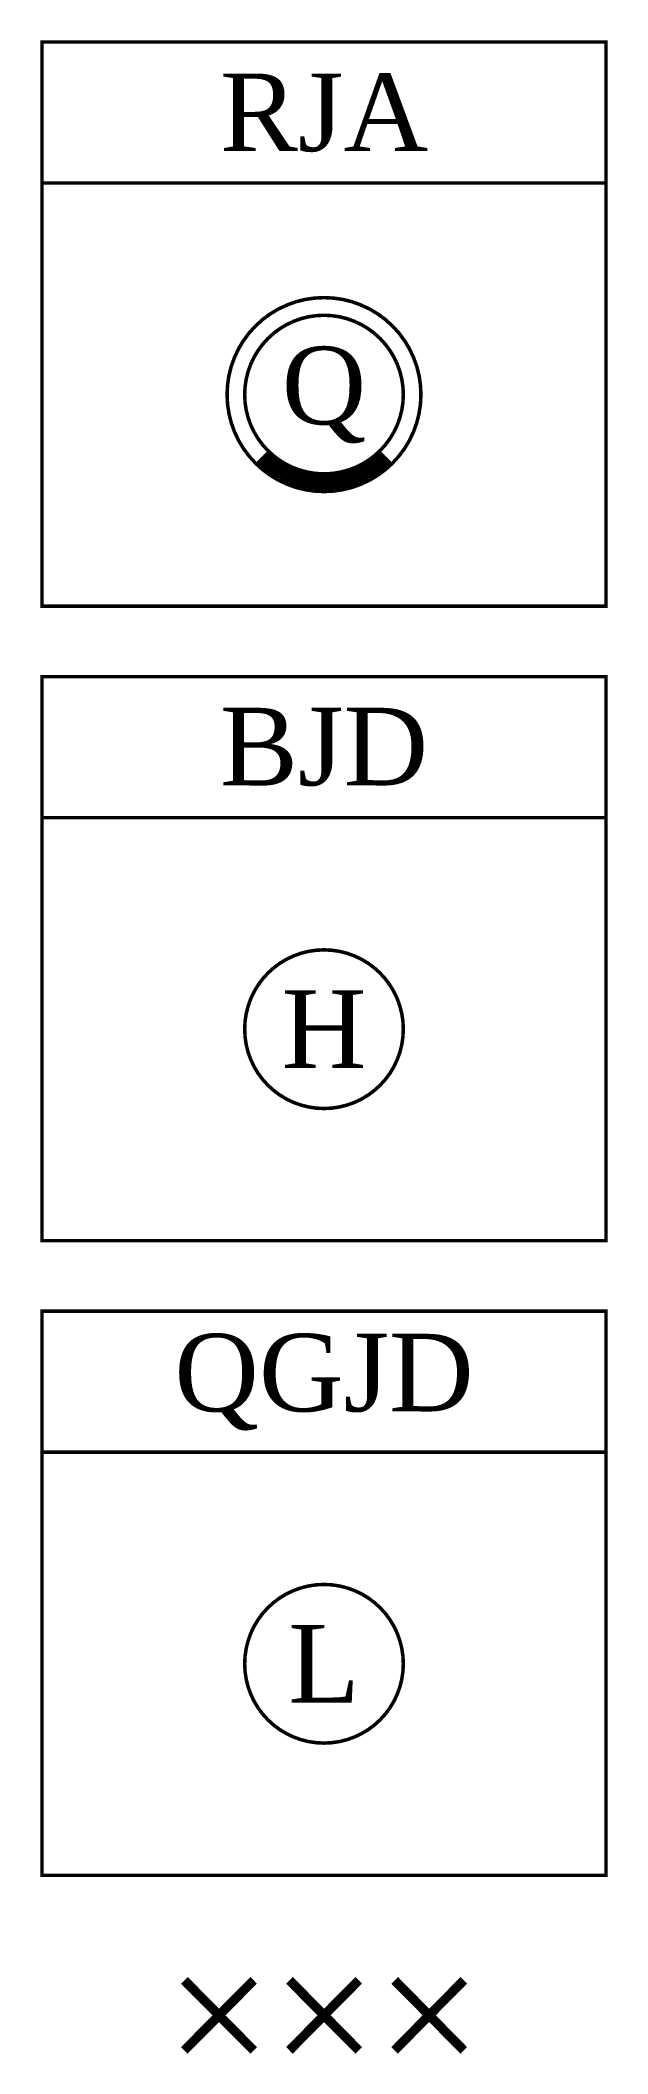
# Model space of a CAD drawing. Header units: millimetres. Extents: x -8.1 to 8.1, y -57.1 to 0.1.
import ezdxf
from ezdxf.enums import TextEntityAlignment as Align

# ---------------------------------------------------------------- set-up
doc = ezdxf.new("R2010")
doc.units = ezdxf.units.MM
doc.linetypes.add('DASHED', pattern=[0.75, 0.5, -0.25])
doc.linetypes.add('DOT', pattern=[0.25, 0, -0.25])
doc.styles.add('CHINESE', font='TIMES.TTF')

msp = doc.modelspace()

# ---------------------------------------------------------------- linework, layer by layer
at = {"color": 8, "linetype": 'DASHED', "const_width": 0.1}
for points in [[(-8, -16), (8, -16), (8, 0), (-8, 0)], [(-8, -34), (8, -34), (8, -18), (-8, -18)], [(-8, -52), (8, -52), (8, -36), (-8, -36)]]:
    msp.add_lwpolyline(points, close=True, dxfattribs=at)
at = {"color": 253, "linetype": 'DOT'}
for points in [[(-8, -16), (8, -16), (8, 0), (-8, 0)], [(-8, -34), (8, -34), (8, -18), (-8, -18)], [(-8, -52), (8, -52), (8, -36), (-8, -36)]]:
    msp.add_lwpolyline(points, close=True, dxfattribs=at)
at = {"color": 8, "linetype": 'DASHED', "const_width": 0.1}
for points in [[(-8, -4), (8, -4)], [(-8, -22), (8, -22)], [(-8, -40), (8, -40)]]:
    msp.add_lwpolyline(points, dxfattribs=at)
at = {"color": 8, "const_width": 0.1}
for points in [[(-2.75, -10, 1), (2.75, -10, 1)], [(-2.25, -10, 1), (2.25, -10, 1)], [(-2.25, -28, 1), (2.25, -28, 1)], [(-2.25, -46, 1), (2.25, -46, 1)]]:
    msp.add_lwpolyline(points, format="xyb", close=True, dxfattribs=at)
at = {"color": 8, "const_width": 0.5}
msp.add_lwpolyline([(-1.732, -11.732, 0.414214), (1.732, -11.732, 0.414214)], format="xyb", dxfattribs=at)

# ---------------------------------------------------------------- texts
at = {"color": 8, "style": 'CHINESE'}
for s, height, p in [('RJA', 2.2, (0, -2)), ('Q', 2.2, (0, -10)), ('BJD', 2.2, (0, -20)), ('H', 2.2, (0, -28)), ('QGJD', 2.2, (0, -38)), ('L', 2.2, (0, -46)), ('×××', 3.5, (0, -56))]:
    msp.add_text(s, height=height, dxfattribs=at).set_placement(p, align=Align.MIDDLE)

doc.saveas('drawing.dxf')
